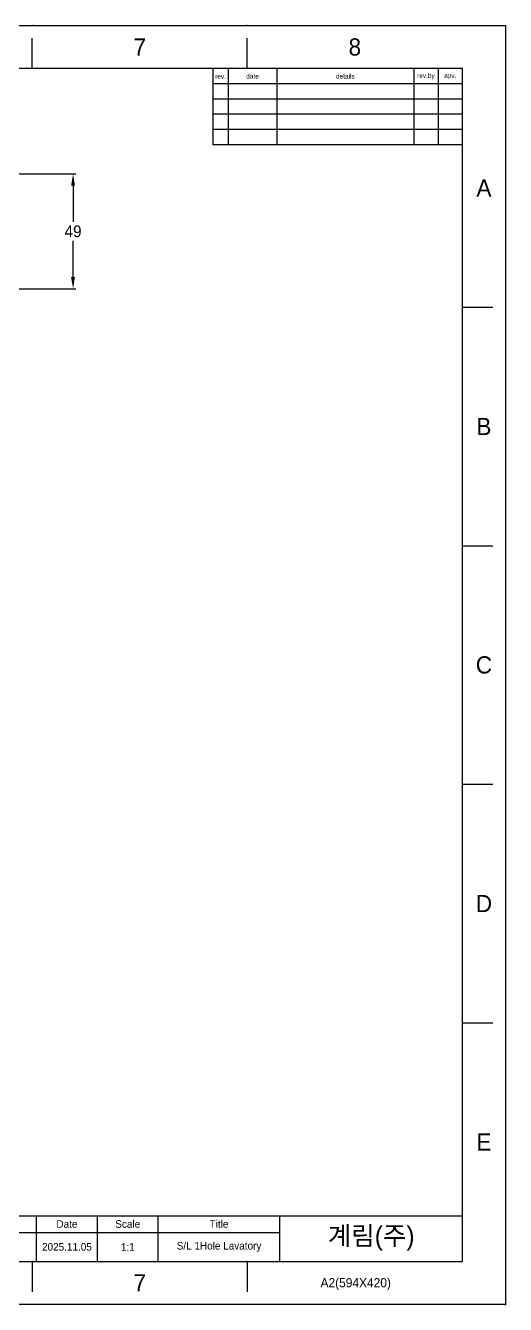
# Model space of a CAD drawing. Extents: x 13676 to 14719, y -16741 to -16132.
# Drawn here: x 14514 to 14719, y -16741 to -16195 of the extents above; entities that cross this region are included whole.
import ezdxf

# ---------------------------------------------------------------- set-up
doc = ezdxf.new("R2010")
doc.units = 0
doc.header["$MEASUREMENT"] = 0
doc.layers.get('DEFPOINTS').update_dxf_attribs({"linetype": 'CONTINUOUS'})
doc.layers.add('DIM_', color=6, linetype='CONTINUOUS', lineweight=9)
doc.layers.add('FORM', color=7, linetype='CONTINUOUS')
doc.layers.add('TEXT', color=2, linetype='CONTINUOUS')
doc.styles.add('ROMANS', font='Gulim.ttf')
doc.styles.get("Standard").update_dxf_attribs({"font": 'Gulim.ttf'})
doc.dimstyles.new('사본(2) STANDARD', dxfattribs={"dimscale": 0, "dimtxt": 5, "dimasz": 5, "dimexe": 1.25, "dimexo": 0.625, "dimgap": 1.5, "dimtad": 3, "dimtih": 1, "dimtoh": 1, "dimdec": 1, "dimzin": 9, "dimdsep": 46, "dimtxsty": 'Standard', "dimcen": 2.5, "dimclrd": 5, "dimclre": 5, "dimclrt": 5, "dimadec": 0, "dimazin": 0, "dimtfac": 1, "dimtdec": 1, "dimtmove": 0, "dimatfit": 3, "dimfxl": 1.25, "dimtfill": 1, "dimtolj": 1, "dimtzin": 0, "dimarcsym": 0})

# ---------------------------------------------------------------- blocks, each defined once
blk = doc.blocks.new('*D53')
at = {"layer": 'DEFPOINTS', "color": 0, "transparency": 16777216}
for p in [(14482.08, -16258.19), (14534.71, -16258.19), (14482.08, -16307.19)]:
    blk.add_point(p, dxfattribs=at)
at = {"layer": 'DIM_', "color": 5, "lineweight": -2, "transparency": 16777216}
for p, q in [((14482.71, -16258.19), (14535.96, -16258.19)), ((14534.71, -16263.19), (14534.71, -16278.62)), ((14534.71, -16302.19), (14534.71, -16286.76)), ((14482.71, -16307.19), (14535.96, -16307.19))]:
    blk.add_line(p, q, dxfattribs=at)
at = {"layer": 'DIM_', "color": 5, "transparency": 16777216}
for points in [[(14533.87, -16263.19), (14535.54, -16263.19), (14534.71, -16258.19)], [(14533.87, -16302.19), (14535.54, -16302.19), (14534.71, -16307.19)]]:
    blk.add_solid(points, dxfattribs=at)
at = {"layer": 'DIM_', "color": 5, "transparency": 16777216, "insert": (14534.71, -16282.69), "char_height": 5, "attachment_point": 5, "bg_fill": 3, "box_fill_scale": 1.25, "bg_fill_color": 256, "bg_fill_true_color": 13158600, "bg_fill_transparency": 0}
blk.add_mtext('\\A1;49', dxfattribs=at)

msp = doc.modelspace()

# ---------------------------------------------------------------- linework, layer by layer
at = {"layer": 'FORM'}
for p, q in [((14517.26, -16213.23), (14517.26, -16200.23)), ((14609.15, -16213.23), (14609.15, -16200.23)), ((14701.04, -16213.23), (13965.91, -16213.23)), ((14594.47, -16213.23), (14594.47, -16245.72)), ((14600.97, -16213.23), (14600.97, -16245.72)), ((14621.76, -16213.23), (14621.76, -16245.72)), ((14680.24, -16213.23), (14680.24, -16245.72)), ((14690.64, -16213.23), (14690.64, -16245.72)), ((14701.04, -16722.3), (14701.04, -16213.23)), ((14701.04, -16219.73), (14594.47, -16219.73)), ((14701.04, -16226.22), (14594.47, -16226.22)), ((14701.04, -16232.72), (14594.47, -16232.72)), ((14701.04, -16239.22), (14594.47, -16239.22)), ((14701.04, -16245.72), (14594.47, -16245.72)), ((14701.04, -16315.04), (14714.03, -16315.04)), ((14701.04, -16416.86), (14714.03, -16416.86)), ((14701.04, -16518.67), (14714.03, -16518.67)), ((14701.04, -16620.49), (14714.03, -16620.49)), ((14349.5, -16702.81), (14701.04, -16702.81)), ((14519.09, -16722.3), (14519.09, -16702.81)), ((14519.09, -16722.3), (14519.09, -16702.81)), ((14519.09, -16722.3), (14519.09, -16702.81)), ((14545.09, -16722.3), (14545.09, -16702.81)), ((14571.08, -16722.3), (14571.08, -16702.81)), ((14623.06, -16722.3), (14623.06, -16702.81)), ((14441.12, -16709.96), (14623.06, -16709.96)), ((13965.91, -16722.3), (14701.04, -16722.3)), ((14517.26, -16722.3), (14517.26, -16735.3)), ((14609.15, -16722.3), (14609.15, -16735.3))]:
    msp.add_line(p, q, dxfattribs=at)
msp.add_lwpolyline([(13947.53, -16194.85), (14719.42, -16194.85), (14719.42, -16740.68), (13947.53, -16740.68)], close=True, dxfattribs=at)
for p in [(14517.26, -16194.85), (14609.15, -16194.85), (14701.04, -16315.04), (14701.04, -16416.86), (14701.04, -16518.67), (14701.04, -16620.49), (14517.26, -16722.3), (14609.15, -16722.3)]:
    msp.add_point(p, dxfattribs=at)
at = {"layer": 'FORM', "color": 7}
msp.add_point((14719.42, -16740.68), dxfattribs=at)

# ---------------------------------------------------------------- texts
at = {"layer": 'FORM', "style": 'ROMANS'}
msp.add_text(' A2(594X420)', height=3.8988, dxfattribs=at).set_placement((14639.02, -16733.37))
at = {"layer": 'FORM', "char_height": 7.35, "attachment_point": 5}
for s, width, insert in [('8', 64.98, (14655.09, -16204.04)), ('7', 64.98, (14563.2, -16204.04)), ('A', 12.996, (14710.23, -16264.14)), ('B', 12.996, (14710.23, -16365.95)), ('C', 12.996, (14710.23, -16467.77)), ('D', 12.996, (14710.23, -16569.58)), ('E', 12.996, (14710.23, -16671.4)), ('7', 64.98, (14563.2, -16731.49))]:
    msp.add_mtext_dynamic_manual_height_columns(s, width=width, gutter_width=16.25, heights=[0], dxfattribs=dict(at, insert=insert))
at = {"layer": 'TEXT', "attachment_point": 5}
for s, width, insert, char_height in [('rev.', 6.498, (14597.72, -16216.48), 2), ('date', 20.7936, (14611.37, -16216.48), 2), ('details', 58.482, (14651, -16216.48), 2), ('rev.by', 10.3968, (14685.44, -16216.48), 2), ('apv.', 10.3968, (14695.84, -16216.48), 2), ('Date', 25.992, (14532.09, -16706.38), 3.249), ('Scale', 25.992, (14558.08, -16706.38), 3.249), ('Title', 51.984, (14597.07, -16706.38), 3.249), ('{\\fHYGothic-Medium|b0|i0|c129|p18;계림(주)}', 77.976, (14662.05, -16712.56), 8), ('2025.11.05', 25.992, (14532.09, -16716.13), 3.249), ('1:1', 25.992, (14558.08, -16716.13), 3.249), ('S/L 1Hole Lavatory', 51.984, (14597.07, -16716.13), 3.249)]:
    msp.add_mtext_dynamic_manual_height_columns(s, width=width, gutter_width=16.25, heights=[0], dxfattribs=dict(at, insert=insert, char_height=char_height))

# ---------------------------------------------------------------- next in the draw order: dimensions: what is measured, and where the dimension line sits
at = {"layer": 'DIM_'}
dim = msp.add_linear_dim(base=(14534.71, -16258.19), p1=(14482.08, -16307.19), p2=(14482.08, -16258.19), angle=90, dimstyle='사본(2) STANDARD', override={"dimscale": 1, "dimtad": 0}, dxfattribs=at)
dim.commit()
dim.dimension.update_dxf_attribs({"geometry": '*D53', "text_midpoint": (14534.71, -16282.69)})

doc.saveas('drawing.dxf')
